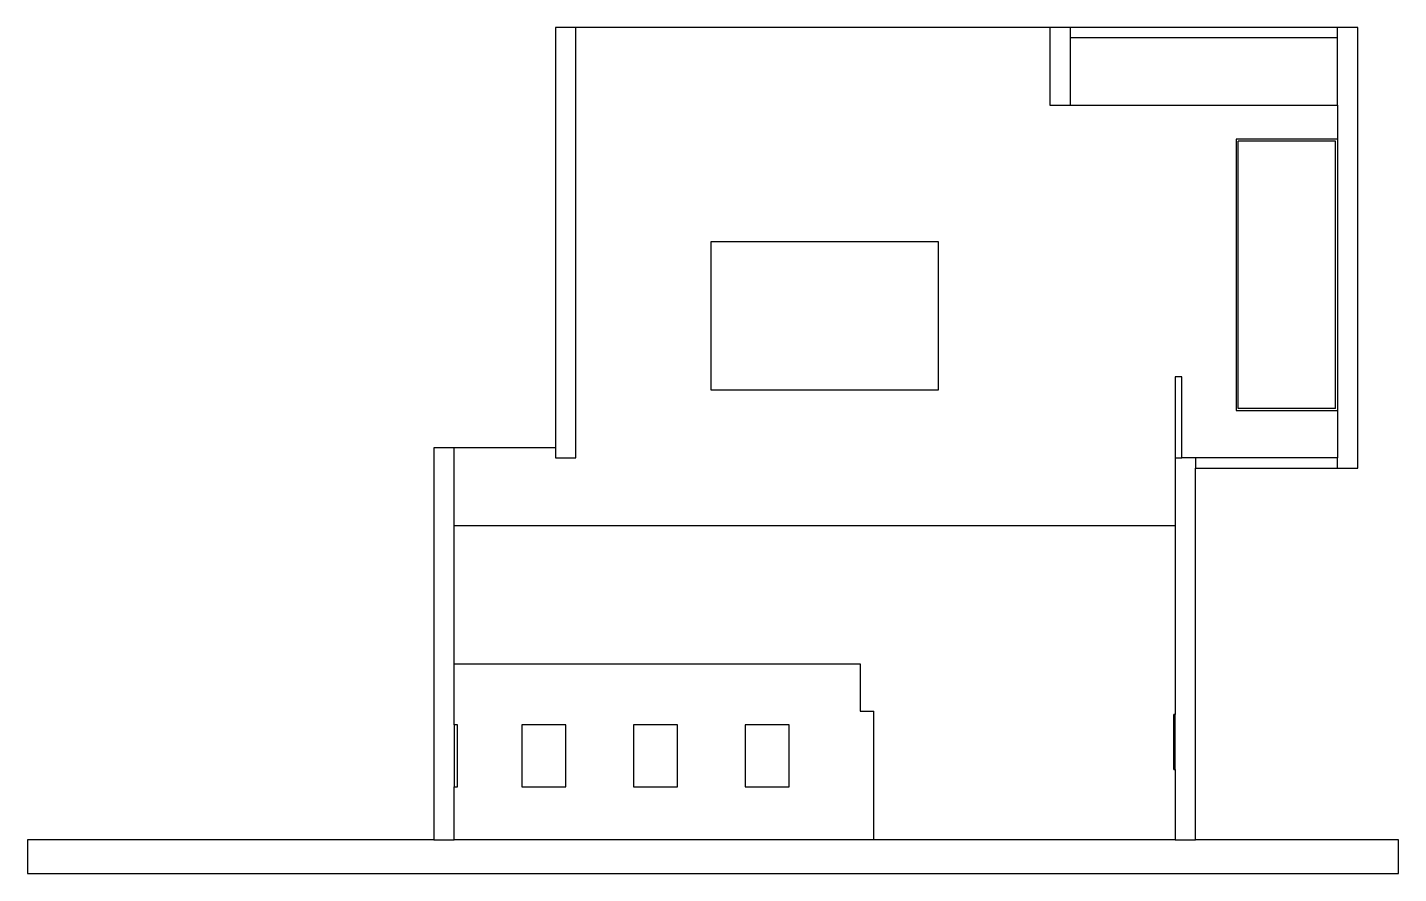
# Model space of a CAD drawing. Extents: x -12403 to 7847, y -4027 to 8473.
import ezdxf

# ---------------------------------------------------------------- set-up
doc = ezdxf.new("R2010")
doc.units = 0
doc.layers.get('0').update_dxf_attribs({"linetype": 'CONTINUOUS'})
doc.layers.add('SECTIONCUTEDGES', color=7, linetype='CONTINUOUS')

msp = doc.modelspace()

# ---------------------------------------------------------------- linework, layer by layer
for p, q in [((2697, 8473), (-4303, 8473)), ((6947, 6823), (5447, 6823)), ((5447, 6823), (5447, 2813)), ((5477, 2843), (5477, 6793)), ((6917, 6793), (5477, 6793)), ((6917, 2843), (6917, 6793)), ((-2303, 3113), (-2303, 5313)), ((-2303, 5313), (1047, 5313)), ((1047, 5313), (1047, 3113)), ((1047, 3113), (-2303, 3113)), ((6917, 2843), (5477, 2843)), ((5447, 2813), (6947, 2813)), ((-4603, 2263), (-6103, 2263)), ((-6103, 1113), (4547, 1113)), ((-6103, -927), (-103, -927)), ((-103, -927), (-103, -1627)), ((-103, -1627), (97, -1627)), ((97, -3527), (97, -1627)), ((4527, -1677), (4527, -1675)), ((4527, -1675), (4547, -1675)), ((-5103, -1827), (-5103, -2747)), ((-4453, -1827), (-5103, -1827)), ((-4453, -2747), (-4453, -1827)), ((-3453, -1827), (-3453, -2747)), ((-2803, -1827), (-3453, -1827)), ((-2803, -2747), (-2803, -1827)), ((-1803, -1827), (-1803, -2747)), ((-1153, -1827), (-1803, -1827)), ((-1153, -2747), (-1153, -1827)), ((-5103, -2747), (-4453, -2747)), ((-3453, -2747), (-2803, -2747)), ((-1803, -2747), (-1153, -2747))]:
    msp.add_line(p, q)
at = {"layer": 'SECTIONCUTEDGES'}
for p, q in [((-4603, 8473), (-4603, 2263)), ((-4303, 8473), (-4603, 8473)), ((-4303, 2113), (-4303, 8473)), ((2697, 8473), (2697, 7323)), ((2997, 8473), (2697, 8473)), ((6947, 8473), (2997, 8473)), ((2997, 8473), (2997, 8323)), ((2997, 8323), (6947, 8323)), ((2997, 8323), (2997, 7323)), ((6947, 8323), (6947, 8473)), ((7247, 8473), (6947, 8473)), ((6947, 7323), (6947, 8323)), ((7247, 1963), (7247, 8473)), ((2697, 7323), (2997, 7323)), ((2997, 7323), (6947, 7323)), ((6947, 7323), (6947, 6823)), ((6947, 6823), (6947, 2813)), ((4647, 3313), (4547, 3313)), ((4547, 3313), (4547, 2113)), ((4647, 2113), (4647, 3313)), ((6947, 2813), (6947, 2113)), ((-6403, 2263), (-6403, -3527)), ((-6103, 2263), (-6403, 2263)), ((-6103, 1113), (-6103, 2263)), ((-4603, 2263), (-4603, 2113)), ((-4603, 2113), (-4303, 2113)), ((4547, 2113), (4547, 1113)), ((4547, 2113), (4647, 2113)), ((4847, 2113), (4647, 2113)), ((6947, 2113), (4847, 2113)), ((4847, 2113), (4847, 1963)), ((6947, 1963), (6947, 2113)), ((4847, 1963), (6947, 1963)), ((4847, -3527), (4847, 1963)), ((6947, 1963), (7247, 1963)), ((-6103, -927), (-6103, 1113)), ((4547, 1113), (4547, -1675)), ((-6103, -1827), (-6103, -927)), ((4547, -1677), (4527, -1677)), ((4527, -2487), (4527, -1677)), ((4547, -1675), (4547, -1677)), ((4547, -2487), (4547, -1677)), ((-6103, -1827), (-6103, -2747)), ((-6053, -1827), (-6103, -1827)), ((-6053, -2747), (-6053, -1827)), ((4527, -2487), (4547, -2487)), ((4547, -2487), (4547, -3527)), ((-6103, -3527), (-6103, -2747)), ((-6103, -2747), (-6053, -2747)), ((-6403, -3527), (-12403, -3527)), ((-12403, -3527), (-12403, -4027)), ((-6403, -3527), (-6103, -3527)), ((97, -3527), (-6103, -3527)), ((4547, -3527), (97, -3527)), ((4547, -3527), (4847, -3527)), ((7847, -3527), (4847, -3527)), ((7847, -4027), (7847, -3527)), ((-12403, -4027), (7847, -4027))]:
    msp.add_line(p, q, dxfattribs=at)

doc.saveas('drawing.dxf')
